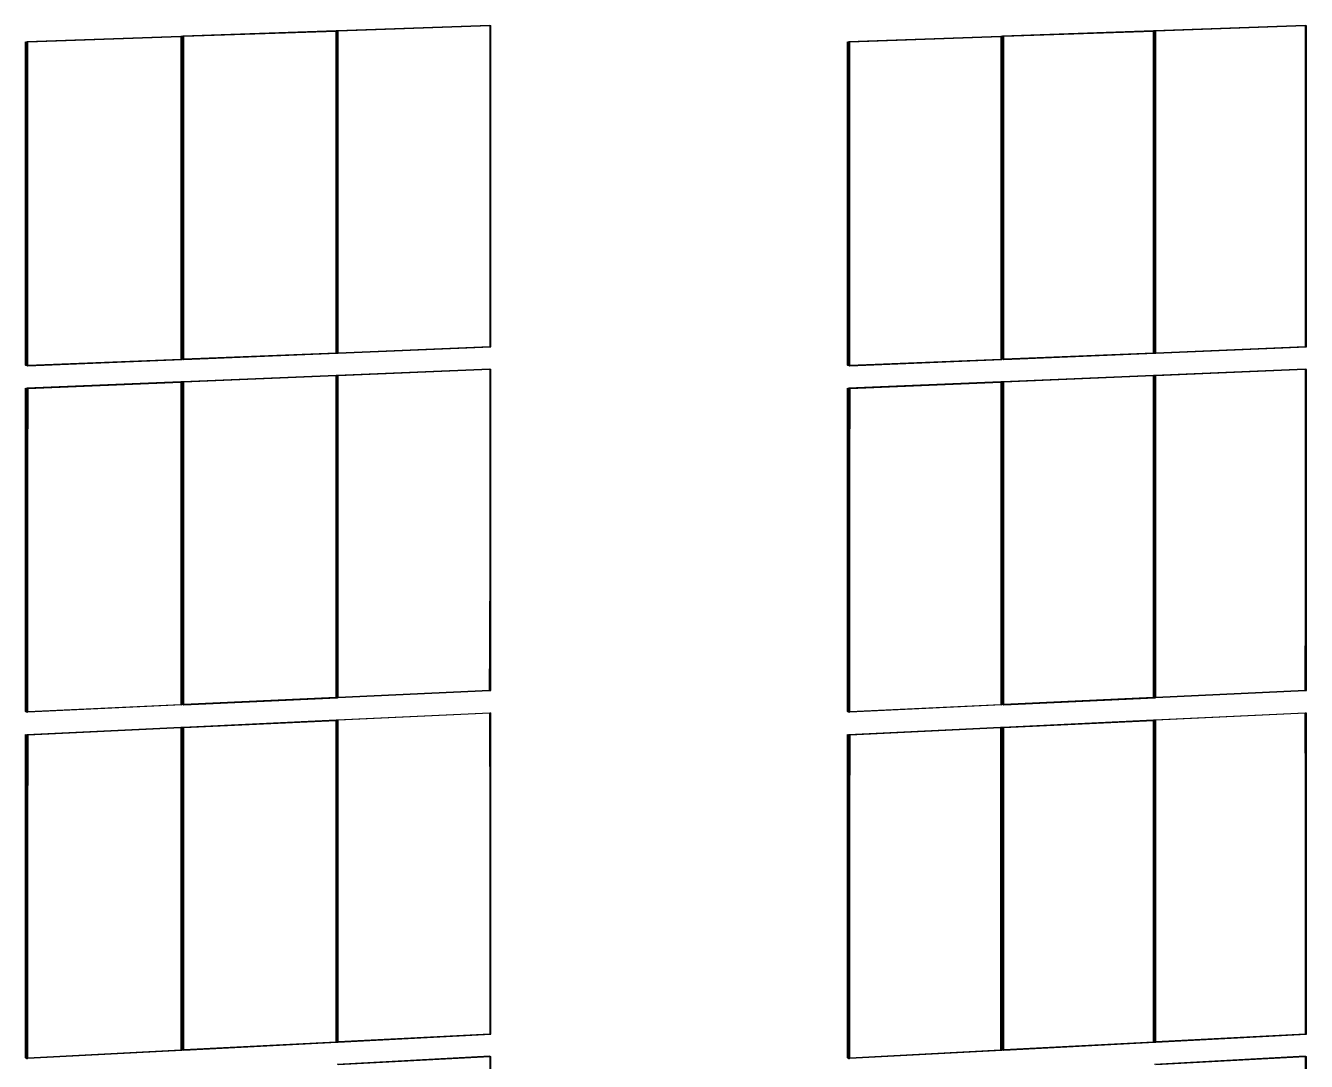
# Model space of a CAD drawing. Header units: inches. Extents: x -3457 to 3579, y -2730 to 2631.
# Drawn here: x -485.8 to -38.7, y -1072.5 to -711.1 of the extents above; entities that cross this region are included whole.
import ezdxf

# ---------------------------------------------------------------- set-up
doc = ezdxf.new("R2010")
doc.units = ezdxf.units.IN
doc.header["$MEASUREMENT"] = 0

msp = doc.modelspace()

# ---------------------------------------------------------------- linework, layer by layer
for p, q in [((-431.6, -714.85), (-485.47, -716.72)), ((-431.6, -714.97), (-485.12, -716.84)), ((-431.32, -714.84), (-431.6, -714.85)), ((-431.6, -714.85), (-431.6, -714.97)), ((-431.6, -714.85), (-431.32, -714.94)), ((-431.32, -714.96), (-431.6, -714.97)), ((-431.6, -714.97), (-431.6, -827.42)), ((-430.94, -714.82), (-431.32, -714.84)), ((-431.32, -714.84), (-430.96, -714.95)), ((-431.32, -714.94), (-431.32, -714.84)), ((-431.32, -714.94), (-431.24, -714.96)), ((-431.32, -714.96), (-431.32, -714.94)), ((-431.32, -827.41), (-431.32, -714.96)), ((-431.24, -714.96), (-431.32, -714.96)), ((-431.24, -827.41), (-431.24, -714.96)), ((-430.94, -714.95), (-430.96, -714.95)), ((-430.96, -827.54), (-430.96, -714.95)), ((-377.45, -712.96), (-430.94, -714.82)), ((-430.94, -714.82), (-430.58, -714.94)), ((-430.94, -714.82), (-430.94, -714.95)), ((-430.58, -714.94), (-430.94, -714.95)), ((-430.94, -714.95), (-430.94, -827.4)), ((-377.45, -713.09), (-430.58, -714.94)), ((-430.58, -827.38), (-430.58, -714.94)), ((-377.36, -712.96), (-377.45, -712.96)), ((-377.45, -713.09), (-377.45, -712.96)), ((-377.45, -712.96), (-377.36, -712.99)), ((-377.36, -713.08), (-377.45, -713.09)), ((-377.45, -825.24), (-377.45, -713.09)), ((-377.08, -712.95), (-377.36, -712.96)), ((-377.36, -712.96), (-377.36, -712.99)), ((-377.36, -712.96), (-377.08, -713.05)), ((-377.36, -712.99), (-377.09, -713.07)), ((-377.36, -712.99), (-377.36, -713.08)), ((-377.09, -713.07), (-377.36, -713.08)), ((-377.36, -713.08), (-377.36, -825.24)), ((-377.08, -713.07), (-377.09, -713.07)), ((-377.09, -825.23), (-377.09, -713.07)), ((-323.78, -711.09), (-377.08, -712.95)), ((-377.08, -712.95), (-376.72, -713.06)), ((-377.08, -712.95), (-377.08, -713.05)), ((-377.08, -713.05), (-377, -713.07)), ((-377.08, -713.05), (-377.08, -713.07)), ((-377.08, -713.07), (-377.08, -825.22)), ((-377, -713.07), (-377.08, -713.07)), ((-376.72, -713.06), (-377, -713.07)), ((-377, -825.22), (-377, -713.07)), ((-323.78, -711.22), (-376.72, -713.06)), ((-376.72, -825.21), (-376.72, -713.06)), ((-323.78, -711.09), (-323.41, -711.21)), ((-323.78, -711.09), (-323.78, -711.22)), ((-323.41, -711.21), (-323.78, -711.22)), ((-323.78, -711.22), (-323.78, -823.08)), ((-323.41, -823.21), (-323.41, -711.21)), ((-145.41, -714.85), (-198.52, -716.72)), ((-145.41, -714.98), (-198.13, -716.84)), ((-145.13, -714.84), (-145.41, -714.85)), ((-145.41, -714.85), (-145.41, -714.98)), ((-145.41, -714.85), (-145.13, -714.93)), ((-145.13, -714.97), (-145.41, -714.98)), ((-145.41, -714.98), (-145.41, -827.42)), ((-144.76, -714.82), (-145.13, -714.84)), ((-145.13, -714.84), (-144.76, -714.94)), ((-145.13, -714.93), (-145.13, -714.84)), ((-145.13, -714.93), (-145.01, -714.96)), ((-145.13, -714.97), (-145.13, -714.93)), ((-145.01, -714.96), (-145.13, -714.97)), ((-145.13, -827.41), (-145.13, -714.97)), ((-145.01, -827.41), (-145.01, -714.96)), ((-92.02, -712.96), (-144.76, -714.82)), ((-144.76, -714.82), (-144.35, -714.94)), ((-144.76, -714.82), (-144.76, -714.94)), ((-144.76, -714.94), (-144.76, -827.4)), ((-144.76, -714.94), (-144.72, -714.95)), ((-144.35, -714.94), (-144.72, -714.95)), ((-144.72, -827.54), (-144.72, -714.95)), ((-92.02, -713.09), (-144.35, -714.94)), ((-144.35, -827.38), (-144.35, -714.94)), ((-91.93, -712.96), (-92.02, -712.96)), ((-92.02, -713.09), (-92.02, -712.96)), ((-92.02, -712.96), (-91.93, -712.98)), ((-92.02, -825.24), (-92.02, -713.09)), ((-91.93, -713.09), (-92.02, -713.09)), ((-91.65, -712.95), (-91.93, -712.96)), ((-91.93, -712.96), (-91.93, -712.98)), ((-91.93, -712.96), (-91.65, -713.03)), ((-91.93, -712.98), (-91.93, -713.09)), ((-91.93, -712.98), (-91.65, -713.06)), ((-91.65, -713.08), (-91.93, -713.09)), ((-91.93, -713.09), (-91.93, -825.24)), ((-39.09, -711.09), (-91.65, -712.95)), ((-91.65, -712.95), (-91.24, -713.06)), ((-91.65, -712.95), (-91.65, -713.03)), ((-91.65, -713.03), (-91.51, -713.07)), ((-91.65, -713.03), (-91.65, -713.06)), ((-91.65, -713.06), (-91.6, -713.07)), ((-91.65, -713.06), (-91.65, -713.08)), ((-91.6, -713.07), (-91.65, -713.08)), ((-91.65, -713.08), (-91.65, -825.22)), ((-91.51, -713.07), (-91.6, -713.07)), ((-91.6, -825.22), (-91.6, -713.07)), ((-91.24, -713.06), (-91.51, -713.07)), ((-91.51, -825.22), (-91.51, -713.07)), ((-39.09, -711.22), (-91.24, -713.06)), ((-91.24, -825.21), (-91.24, -713.06)), ((-39.09, -711.09), (-38.67, -711.21)), ((-39.09, -711.09), (-39.09, -711.22)), ((-38.67, -711.21), (-39.09, -711.22)), ((-39.09, -711.22), (-39.09, -823.08)), ((-38.67, -823.21), (-38.67, -711.21)), ((-485.84, -829.61), (-485.84, -716.73)), ((-485.84, -716.73), (-485.49, -716.85)), ((-485.12, -716.84), (-485.49, -716.85)), ((-485.49, -829.74), (-485.49, -716.85)), ((-485.47, -716.72), (-485.47, -829.59)), ((-485.47, -716.72), (-485.12, -716.84)), ((-485.12, -829.58), (-485.12, -716.84)), ((-198.89, -829.61), (-198.89, -716.73)), ((-198.89, -716.73), (-198.52, -716.84)), ((-198.52, -716.72), (-198.13, -716.84)), ((-198.52, -716.72), (-198.52, -716.84)), ((-198.52, -716.84), (-198.52, -829.59)), ((-198.52, -716.84), (-198.49, -716.85)), ((-198.13, -716.84), (-198.49, -716.85)), ((-198.49, -829.59), (-198.49, -716.85)), ((-198.13, -829.58), (-198.13, -716.84)), ((-430.58, -827.38), (-377.45, -825.24)), ((-430.58, -827.53), (-377.09, -825.37)), ((-377.45, -825.24), (-377.36, -825.24)), ((-377.09, -825.37), (-377.45, -825.24)), ((-377.36, -825.24), (-377.09, -825.23)), ((-377.36, -825.24), (-377.09, -825.34)), ((-377.09, -825.23), (-377.08, -825.22)), ((-377.09, -825.34), (-377.09, -825.23)), ((-377.09, -825.34), (-377, -825.37)), ((-377.09, -825.37), (-377.09, -825.34)), ((-377.09, -825.37), (-377, -825.37)), ((-377.08, -825.22), (-377, -825.22)), ((-377.08, -825.22), (-377, -825.26)), ((-377, -825.22), (-376.72, -825.21)), ((-377, -825.26), (-377, -825.22)), ((-377, -825.26), (-376.72, -825.36)), ((-377, -825.37), (-377, -825.26)), ((-377, -825.37), (-376.72, -825.36)), ((-376.72, -825.21), (-323.78, -823.08)), ((-376.72, -825.36), (-323.41, -823.21)), ((-376.72, -825.36), (-376.72, -825.21)), ((-323.78, -823.08), (-323.41, -823.21)), ((-144.35, -827.38), (-92.02, -825.24)), ((-144.35, -827.53), (-91.6, -825.37)), ((-92.02, -825.24), (-91.93, -825.24)), ((-91.6, -825.37), (-92.02, -825.24)), ((-91.93, -825.24), (-91.65, -825.22)), ((-91.93, -825.24), (-91.6, -825.34)), ((-91.65, -825.22), (-91.6, -825.22)), ((-91.65, -825.22), (-91.6, -825.24)), ((-91.6, -825.22), (-91.51, -825.22)), ((-91.6, -825.24), (-91.6, -825.22)), ((-91.6, -825.34), (-91.6, -825.24)), ((-91.6, -825.24), (-91.51, -825.27)), ((-91.6, -825.37), (-91.6, -825.34)), ((-91.6, -825.34), (-91.51, -825.37)), ((-91.6, -825.37), (-91.51, -825.37)), ((-91.51, -825.22), (-91.24, -825.21)), ((-91.51, -825.27), (-91.51, -825.22)), ((-91.51, -825.27), (-91.24, -825.36)), ((-91.51, -825.37), (-91.51, -825.27)), ((-91.51, -825.37), (-91.24, -825.36)), ((-91.24, -825.21), (-39.09, -823.08)), ((-91.24, -825.36), (-38.67, -823.21)), ((-91.24, -825.36), (-91.24, -825.21)), ((-39.09, -823.08), (-38.67, -823.21)), ((-485.84, -829.61), (-485.47, -829.59)), ((-485.49, -829.74), (-485.84, -829.61)), ((-485.47, -829.59), (-485.12, -829.58)), ((-485.47, -829.59), (-485.12, -829.73)), ((-485.19, -829.73), (-485.12, -829.73)), ((-485.12, -829.58), (-431.6, -827.42)), ((-485.12, -829.73), (-431.24, -827.56)), ((-485.12, -829.73), (-485.12, -829.58)), ((-431.6, -827.42), (-431.24, -827.56)), ((-431.32, -827.41), (-431.24, -827.41)), ((-430.96, -827.54), (-431.32, -827.41)), ((-431.24, -827.41), (-430.94, -827.4)), ((-431.24, -827.56), (-431.24, -827.41)), ((-430.94, -827.4), (-430.58, -827.38)), ((-430.94, -827.4), (-430.58, -827.53)), ((-430.65, -827.53), (-430.58, -827.53)), ((-430.58, -827.53), (-430.58, -827.38)), ((-323.79, -830.96), (-377.09, -833.13)), ((-323.79, -831.11), (-376.72, -833.26)), ((-323.79, -830.96), (-323.41, -831.1)), ((-323.79, -830.96), (-323.79, -831.11)), ((-323.41, -831.1), (-323.79, -831.11)), ((-323.79, -927.93), (-323.41, -831.1)), ((-323.79, -831.11), (-323.79, -927.93)), ((-323.41, -943.1), (-323.41, -831.1)), ((-198.89, -829.61), (-198.52, -829.59)), ((-198.49, -829.74), (-198.89, -829.61)), ((-198.52, -829.59), (-198.49, -829.59)), ((-198.52, -829.59), (-198.49, -829.6)), ((-198.49, -829.59), (-198.13, -829.58)), ((-198.49, -829.6), (-198.49, -829.59)), ((-198.49, -829.6), (-198.13, -829.73)), ((-198.49, -829.74), (-198.49, -829.6)), ((-198.19, -829.73), (-198.13, -829.73)), ((-198.13, -829.58), (-145.41, -827.42)), ((-198.13, -829.73), (-145.01, -827.56)), ((-198.13, -829.73), (-198.13, -829.58)), ((-145.41, -827.42), (-145.01, -827.56)), ((-145.13, -827.41), (-145.01, -827.41)), ((-144.72, -827.54), (-145.13, -827.41)), ((-145.01, -827.41), (-144.76, -827.4)), ((-145.01, -827.56), (-145.01, -827.41)), ((-144.76, -827.4), (-144.35, -827.38)), ((-144.76, -827.4), (-144.35, -827.53)), ((-144.42, -827.53), (-144.35, -827.53)), ((-144.35, -827.53), (-144.35, -827.38)), ((-39.1, -830.96), (-91.65, -833.13)), ((-39.1, -831.11), (-91.24, -833.26)), ((-39.1, -830.96), (-38.68, -831.1)), ((-39.1, -830.96), (-39.1, -831.11)), ((-38.68, -831.1), (-39.1, -831.11)), ((-39.1, -941.26), (-38.68, -831.1)), ((-39.1, -831.11), (-39.1, -941.26)), ((-38.68, -943.1), (-38.68, -831.1)), ((-431.61, -835.35), (-485.47, -837.54)), ((-485.12, -837.68), (-431.61, -835.5)), ((-431.32, -835.34), (-431.61, -835.35)), ((-431.61, -835.35), (-431.61, -835.5)), ((-431.61, -835.35), (-431.32, -835.46)), ((-431.61, -835.5), (-431.32, -835.49)), ((-431.61, -835.5), (-431.61, -947.93)), ((-430.95, -835.32), (-431.32, -835.34)), ((-431.32, -835.34), (-430.96, -835.47)), ((-431.32, -835.46), (-431.32, -835.34)), ((-431.32, -835.46), (-431.25, -835.48)), ((-431.32, -835.49), (-431.32, -835.46)), ((-431.32, -835.49), (-431.25, -835.48)), ((-431.32, -947.91), (-431.32, -835.49)), ((-431.25, -835.48), (-430.96, -835.47)), ((-431.25, -947.91), (-431.25, -835.48)), ((-430.96, -835.47), (-430.95, -835.47)), ((-430.96, -948.06), (-430.96, -835.47)), ((-377.46, -833.14), (-430.95, -835.32)), ((-430.95, -835.32), (-430.59, -835.46)), ((-430.95, -835.32), (-430.95, -835.47)), ((-430.95, -835.47), (-430.59, -835.46)), ((-430.95, -835.47), (-430.95, -947.89)), ((-377.46, -833.29), (-430.59, -835.46)), ((-430.59, -947.88), (-430.59, -835.46)), ((-377.37, -833.14), (-377.46, -833.14)), ((-377.46, -833.29), (-377.46, -833.14)), ((-377.46, -833.14), (-377.37, -833.18)), ((-377.46, -945.42), (-377.46, -833.29)), ((-377.37, -833.29), (-377.46, -833.29)), ((-377.09, -833.13), (-377.37, -833.14)), ((-377.37, -833.14), (-377.09, -833.24)), ((-377.37, -833.14), (-377.37, -833.18)), ((-377.37, -833.18), (-377.09, -833.28)), ((-377.37, -833.18), (-377.37, -833.29)), ((-377.09, -833.28), (-377.37, -833.29)), ((-377.37, -833.29), (-377.37, -945.42)), ((-377.09, -833.13), (-376.72, -833.26)), ((-377.09, -833.13), (-377.09, -833.24)), ((-377.09, -833.24), (-377, -833.28)), ((-377.09, -833.24), (-377.09, -833.28)), ((-377.09, -833.28), (-377.09, -945.41)), ((-377, -833.28), (-377.09, -833.28)), ((-377.09, -833.28), (-377.09, -833.28)), ((-377.09, -945.41), (-377.09, -833.28)), ((-376.72, -833.26), (-377, -833.28)), ((-377, -945.57), (-377, -833.28)), ((-376.72, -945.39), (-376.72, -833.26)), ((-145.41, -835.35), (-198.53, -837.54)), ((-198.13, -837.68), (-145.41, -835.5)), ((-145.13, -835.34), (-145.41, -835.35)), ((-145.41, -835.35), (-145.41, -835.5)), ((-145.41, -835.35), (-145.13, -835.44)), ((-145.41, -835.5), (-145.13, -835.49)), ((-145.41, -835.5), (-145.41, -947.93)), ((-144.76, -835.32), (-145.13, -835.34)), ((-145.13, -835.34), (-144.76, -835.46)), ((-145.13, -835.44), (-145.13, -835.34)), ((-145.13, -835.44), (-145.01, -835.48)), ((-145.13, -835.49), (-145.13, -835.44)), ((-145.13, -835.49), (-145.01, -835.48)), ((-145.13, -947.91), (-145.13, -835.49)), ((-145.01, -835.48), (-144.76, -835.47)), ((-145.01, -947.91), (-145.01, -835.48)), ((-92.02, -833.14), (-144.76, -835.32)), ((-144.76, -835.32), (-144.36, -835.46)), ((-144.76, -835.32), (-144.76, -835.46)), ((-144.76, -835.46), (-144.72, -835.47)), ((-144.76, -835.46), (-144.76, -835.47)), ((-144.76, -835.47), (-144.76, -947.89)), ((-144.76, -835.47), (-144.72, -835.47)), ((-144.72, -835.47), (-144.36, -835.46)), ((-144.72, -948.06), (-144.72, -835.47)), ((-92.02, -833.3), (-144.36, -835.46)), ((-144.36, -947.88), (-144.36, -835.46)), ((-91.93, -833.14), (-92.02, -833.14)), ((-92.02, -833.3), (-92.02, -833.14)), ((-92.02, -833.14), (-91.93, -833.17)), ((-91.93, -833.29), (-92.02, -833.3)), ((-92.02, -945.42), (-92.02, -833.3)), ((-91.65, -833.13), (-91.93, -833.14)), ((-91.93, -833.14), (-91.65, -833.23)), ((-91.93, -833.14), (-91.93, -833.17)), ((-91.93, -833.17), (-91.93, -833.29)), ((-91.93, -833.17), (-91.65, -833.26)), ((-91.65, -833.28), (-91.93, -833.29)), ((-91.93, -833.29), (-91.93, -945.42)), ((-91.65, -833.13), (-91.24, -833.26)), ((-91.65, -833.13), (-91.65, -833.23)), ((-91.65, -833.23), (-91.52, -833.28)), ((-91.65, -833.23), (-91.65, -833.26)), ((-91.65, -833.26), (-91.6, -833.28)), ((-91.65, -833.26), (-91.65, -833.28)), ((-91.65, -833.28), (-91.65, -945.41)), ((-91.6, -833.28), (-91.65, -833.28)), ((-91.52, -833.28), (-91.6, -833.28)), ((-91.6, -945.41), (-91.6, -833.28)), ((-91.24, -833.26), (-91.52, -833.28)), ((-91.52, -945.57), (-91.52, -833.28)), ((-91.24, -945.39), (-91.24, -833.26)), ((-485.84, -950.43), (-485.84, -837.56)), ((-485.84, -837.56), (-485.49, -837.69)), ((-485.47, -837.69), (-485.49, -837.69)), ((-485.48, -840.94), (-485.49, -837.69)), ((-485.49, -844.19), (-485.49, -837.69)), ((-485.48, -840.94), (-485.47, -837.69)), ((-485.47, -837.54), (-485.12, -837.68)), ((-485.47, -837.54), (-485.47, -837.69)), ((-485.12, -837.68), (-485.47, -837.69)), ((-485.47, -837.69), (-485.47, -844.34)), ((-485.12, -837.68), (-485.31, -894.13)), ((-485.12, -950.4), (-485.12, -837.68)), ((-198.9, -950.43), (-198.53, -837.54)), ((-198.9, -950.43), (-198.9, -837.56)), ((-198.9, -837.56), (-198.5, -837.69)), ((-198.53, -837.54), (-198.53, -950.41)), ((-198.53, -837.54), (-198.13, -837.68)), ((-198.13, -837.68), (-198.5, -837.69)), ((-198.31, -894.13), (-198.5, -837.69)), ((-198.5, -950.41), (-198.5, -837.69)), ((-198.13, -837.68), (-198.31, -894.13)), ((-198.13, -950.39), (-198.13, -837.68)), ((-485.84, -950.43), (-485.49, -844.19)), ((-485.49, -844.19), (-485.48, -840.94)), ((-485.49, -950.41), (-485.49, -844.19)), ((-485.47, -844.34), (-485.48, -840.94)), ((-485.31, -894.13), (-485.47, -844.34)), ((-485.47, -844.34), (-485.47, -943.93)), ((-485.31, -894.13), (-485.47, -943.93)), ((-485.12, -950.4), (-485.31, -894.13)), ((-198.31, -894.13), (-198.5, -950.41)), ((-198.13, -950.39), (-198.31, -894.13)), ((-323.85, -942.95), (-323.79, -927.93)), ((-323.79, -927.93), (-323.79, -942.95)), ((-376.72, -945.39), (-323.85, -942.95)), ((-376.72, -945.56), (-323.85, -943.12)), ((-323.85, -943.12), (-323.85, -942.95)), ((-323.85, -942.95), (-323.79, -942.95)), ((-323.85, -943.12), (-323.41, -943.1)), ((-323.79, -942.95), (-323.41, -943.1)), ((-91.24, -945.39), (-39.1, -942.95)), ((-91.24, -945.56), (-39.1, -943.12)), ((-39.1, -941.26), (-39.1, -942.95)), ((-39.1, -942.95), (-39.1, -941.26)), ((-39.1, -942.95), (-38.68, -943.1)), ((-39.1, -943.12), (-39.1, -942.95)), ((-39.1, -942.95), (-39.1, -942.95)), ((-39.1, -943.12), (-38.68, -943.1)), ((-485.47, -943.93), (-485.49, -950.41)), ((-485.47, -943.93), (-485.47, -950.41)), ((-485.12, -950.4), (-431.61, -947.93)), ((-431.61, -947.93), (-431.25, -948.08)), ((-431.32, -947.91), (-431.25, -947.91)), ((-430.96, -948.06), (-431.32, -947.91)), ((-431.25, -947.91), (-430.95, -947.89)), ((-431.25, -948.08), (-431.25, -947.91)), ((-430.95, -947.89), (-430.59, -947.88)), ((-430.95, -947.89), (-430.59, -948.05)), ((-430.59, -947.88), (-377.46, -945.42)), ((-430.59, -948.05), (-377.09, -945.58)), ((-430.59, -948.05), (-430.59, -947.88)), ((-377.46, -945.42), (-377.37, -945.42)), ((-377.09, -945.58), (-377.46, -945.42)), ((-377.37, -945.42), (-377.09, -945.41)), ((-377.37, -945.42), (-377, -945.57)), ((-377.09, -945.41), (-376.72, -945.39)), ((-377.09, -945.41), (-376.72, -945.56)), ((-377.09, -945.41), (-377.09, -945.41)), ((-377.09, -945.58), (-377.09, -945.41)), ((-377.09, -945.58), (-377, -945.57)), ((-376.79, -945.56), (-376.72, -945.56)), ((-376.72, -945.56), (-376.72, -945.39)), ((-198.13, -950.39), (-145.41, -947.93)), ((-145.41, -947.93), (-145.01, -948.08)), ((-145.13, -947.91), (-145.01, -947.91)), ((-144.72, -948.06), (-145.13, -947.91)), ((-145.01, -947.91), (-144.76, -947.89)), ((-145.01, -948.08), (-145.01, -947.91)), ((-144.76, -947.89), (-144.36, -947.88)), ((-144.76, -947.89), (-144.36, -948.05)), ((-144.36, -947.88), (-92.02, -945.42)), ((-144.36, -948.05), (-91.6, -945.58)), ((-144.36, -948.05), (-144.36, -947.88)), ((-92.02, -945.42), (-91.93, -945.42)), ((-91.6, -945.58), (-92.02, -945.42)), ((-91.93, -945.42), (-91.65, -945.41)), ((-91.93, -945.42), (-91.52, -945.57)), ((-91.65, -945.41), (-91.6, -945.41)), ((-91.65, -945.41), (-91.6, -945.43)), ((-91.6, -945.41), (-91.24, -945.39)), ((-91.6, -945.43), (-91.6, -945.41)), ((-91.6, -945.58), (-91.6, -945.43)), ((-91.6, -945.43), (-91.24, -945.56)), ((-91.6, -945.58), (-91.52, -945.57)), ((-91.31, -945.56), (-91.24, -945.56)), ((-91.24, -945.56), (-91.24, -945.39)), ((-485.84, -950.43), (-485.49, -950.41)), ((-485.49, -950.58), (-485.84, -950.43)), ((-485.49, -950.41), (-485.47, -950.41)), ((-485.49, -950.58), (-485.49, -950.41)), ((-485.19, -950.57), (-485.49, -950.58)), ((-485.47, -950.41), (-485.12, -950.4)), ((-485.47, -950.41), (-485.12, -950.57)), ((-485.12, -950.57), (-485.19, -950.57)), ((-431.25, -948.08), (-485.12, -950.57)), ((-485.12, -950.57), (-485.12, -950.4)), ((-430.65, -948.05), (-430.59, -948.05)), ((-377.09, -953.31), (-323.79, -950.83)), ((-323.79, -951), (-376.72, -953.47)), ((-323.79, -950.83), (-323.41, -950.98)), ((-323.79, -950.83), (-323.79, -951)), ((-323.41, -950.98), (-323.79, -951)), ((-323.79, -951), (-323.79, -1062.82)), ((-323.41, -1062.99), (-323.79, -951)), ((-323.41, -1062.99), (-323.41, -950.98)), ((-198.9, -950.43), (-198.53, -950.41)), ((-198.5, -950.58), (-198.9, -950.43)), ((-198.53, -950.41), (-198.5, -950.41)), ((-198.53, -950.41), (-198.5, -950.42)), ((-198.5, -950.41), (-198.13, -950.39)), ((-198.5, -950.42), (-198.5, -950.41)), ((-198.5, -950.42), (-198.13, -950.57)), ((-198.5, -950.58), (-198.5, -950.42)), ((-198.2, -950.57), (-198.5, -950.58)), ((-198.13, -950.57), (-198.2, -950.57)), ((-145.01, -948.08), (-198.13, -950.57)), ((-198.13, -950.57), (-198.13, -950.39)), ((-144.42, -948.05), (-144.36, -948.05)), ((-91.66, -953.31), (-39.1, -950.83)), ((-39.1, -951), (-91.24, -953.47)), ((-39.1, -950.83), (-38.68, -950.98)), ((-39.1, -950.83), (-39.1, -951)), ((-38.68, -950.98), (-39.1, -951)), ((-39.1, -951), (-39.1, -1062.82)), ((-38.68, -1062.99), (-39.1, -951)), ((-38.68, -1062.99), (-38.68, -950.98)), ((-485.47, -958.36), (-431.61, -955.85)), ((-485.12, -958.51), (-431.61, -956.02)), ((-431.61, -955.85), (-431.32, -955.84)), ((-431.61, -955.85), (-431.61, -956.02)), ((-431.61, -955.85), (-431.32, -955.98)), ((-431.61, -956.02), (-431.32, -956.01)), ((-431.61, -956.02), (-431.61, -1068.43)), ((-431.32, -955.84), (-430.95, -955.82)), ((-431.32, -955.84), (-430.96, -955.99)), ((-431.32, -955.98), (-431.32, -955.84)), ((-431.32, -955.98), (-431.25, -956.01)), ((-431.32, -956.01), (-431.32, -955.98)), ((-431.32, -1068.41), (-431.32, -956.01)), ((-431.32, -956.01), (-431.25, -956.01)), ((-431.25, -956.01), (-430.96, -955.99)), ((-430.96, -1005.23), (-431.25, -956.01)), ((-431.25, -1068.41), (-431.25, -956.01)), ((-430.96, -1005.23), (-430.96, -955.99)), ((-430.96, -955.99), (-430.95, -955.99)), ((-430.95, -955.82), (-377.46, -953.33)), ((-430.95, -955.82), (-430.59, -955.98)), ((-430.95, -955.82), (-430.95, -955.99)), ((-430.59, -955.98), (-430.95, -955.99)), ((-430.95, -955.99), (-430.95, -1007.3)), ((-430.59, -955.98), (-377.46, -953.5)), ((-430.59, -1068.37), (-430.59, -955.98)), ((-377.46, -953.33), (-377.37, -953.33)), ((-377.46, -953.5), (-377.46, -953.33)), ((-377.46, -953.33), (-377.37, -953.37)), ((-377.46, -1065.61), (-377.46, -953.5)), ((-377.46, -953.5), (-377.37, -953.5)), ((-377.37, -953.33), (-377.09, -953.31)), ((-377.37, -953.33), (-377.09, -953.44)), ((-377.37, -953.33), (-377.37, -953.37)), ((-377.37, -953.37), (-377.09, -953.48)), ((-377.37, -953.37), (-377.37, -953.5)), ((-377.37, -953.5), (-377.09, -953.48)), ((-377.37, -953.5), (-377.37, -1065.6)), ((-377.09, -953.31), (-376.72, -953.47)), ((-377.09, -953.31), (-377.09, -953.44)), ((-377.09, -953.44), (-377, -953.48)), ((-377.09, -953.44), (-377.09, -953.48)), ((-377, -953.48), (-377.09, -953.48)), ((-377.09, -953.48), (-377.09, -953.48)), ((-377.09, -1065.59), (-377.09, -953.48)), ((-377.09, -953.48), (-377.09, -1065.59)), ((-376.72, -953.47), (-377, -953.48)), ((-377, -1065.78), (-377, -953.48)), ((-376.72, -1065.57), (-376.72, -953.47)), ((-198.53, -958.36), (-145.42, -955.85)), ((-198.13, -958.51), (-145.42, -956.03)), ((-145.42, -955.85), (-145.13, -955.84)), ((-145.42, -955.85), (-145.42, -956.03)), ((-145.42, -955.85), (-145.13, -955.96)), ((-145.42, -956.03), (-145.13, -956.01)), ((-145.42, -956.03), (-145.42, -1068.43)), ((-145.13, -955.84), (-144.76, -955.82)), ((-145.13, -955.96), (-145.13, -955.84)), ((-145.13, -955.84), (-144.76, -955.98)), ((-145.13, -955.96), (-145.01, -956.01)), ((-145.13, -956.01), (-145.13, -955.96)), ((-145.13, -1068.41), (-145.13, -956.01)), ((-145.13, -956.01), (-145.01, -956.01)), ((-145.01, -956.01), (-144.76, -955.99)), ((-145.01, -1068.41), (-145.01, -956.01)), ((-144.76, -998.47), (-145.01, -956.01)), ((-144.76, -955.82), (-92.02, -953.33)), ((-144.76, -955.82), (-144.36, -955.98)), ((-144.76, -955.82), (-144.76, -955.98)), ((-144.76, -955.98), (-144.72, -955.99)), ((-144.76, -955.98), (-144.76, -955.99)), ((-144.76, -955.99), (-144.72, -955.99)), ((-144.76, -955.99), (-144.76, -998.47)), ((-144.36, -955.98), (-144.72, -955.99)), ((-144.72, -1005.23), (-144.72, -955.99)), ((-144.36, -955.98), (-92.02, -953.5)), ((-144.36, -1068.37), (-144.36, -955.98)), ((-92.02, -953.33), (-91.93, -953.33)), ((-92.02, -953.5), (-92.02, -953.33)), ((-92.02, -953.33), (-91.93, -953.36)), ((-92.02, -1065.61), (-92.02, -953.5)), ((-92.02, -953.5), (-91.93, -953.5)), ((-91.93, -953.33), (-91.66, -953.31)), ((-91.93, -953.33), (-91.66, -953.43)), ((-91.93, -953.33), (-91.93, -953.36)), ((-91.93, -953.36), (-91.66, -953.46)), ((-91.93, -953.36), (-91.93, -953.5)), ((-91.93, -953.5), (-91.66, -953.48)), ((-91.93, -953.5), (-91.93, -1065.6)), ((-91.66, -953.31), (-91.24, -953.47)), ((-91.66, -953.31), (-91.66, -953.43)), ((-91.66, -953.43), (-91.52, -953.48)), ((-91.66, -953.43), (-91.66, -953.46)), ((-91.66, -953.46), (-91.61, -953.48)), ((-91.66, -953.46), (-91.66, -953.48)), ((-91.66, -953.48), (-91.66, -1065.59)), ((-91.66, -953.48), (-91.61, -953.48)), ((-91.52, -953.48), (-91.61, -953.48)), ((-91.61, -1065.59), (-91.61, -953.48)), ((-91.24, -953.47), (-91.52, -953.48)), ((-91.52, -1065.78), (-91.52, -953.48)), ((-91.24, -1065.57), (-91.24, -953.47)), ((-485.85, -958.38), (-485.49, -958.53)), ((-485.85, -1071.25), (-485.85, -958.38)), ((-485.49, -958.53), (-485.47, -958.53)), ((-485.49, -965.01), (-485.49, -958.53)), ((-485.49, -965.01), (-485.47, -958.53)), ((-485.47, -958.36), (-485.12, -958.51)), ((-485.47, -958.36), (-485.47, -958.53)), ((-485.47, -958.53), (-485.12, -958.51)), ((-485.12, -958.51), (-485.47, -1064.77)), ((-485.47, -958.53), (-485.47, -1064.77)), ((-485.12, -1071.21), (-485.12, -958.51)), ((-198.9, -1071.25), (-198.9, -958.38)), ((-198.9, -958.38), (-198.53, -958.52)), ((-198.9, -1071.25), (-198.53, -958.52)), ((-198.53, -958.36), (-198.13, -958.51)), ((-198.53, -958.36), (-198.53, -958.52)), ((-198.53, -958.52), (-198.5, -958.53)), ((-198.53, -958.52), (-198.53, -1071.23)), ((-198.5, -958.53), (-198.13, -958.51)), ((-198.13, -958.51), (-198.5, -1071.23)), ((-198.5, -1071.23), (-198.5, -958.53)), ((-198.13, -1071.21), (-198.13, -958.51)), ((-485.85, -1071.25), (-485.49, -965.01)), ((-485.49, -1071.23), (-485.49, -965.01)), ((-144.72, -1005.23), (-144.76, -998.47)), ((-144.76, -998.47), (-144.76, -1068.39)), ((-430.95, -1007.3), (-430.96, -1005.23)), ((-430.96, -1068.58), (-430.96, -1005.23)), ((-144.36, -1068.37), (-144.72, -1005.23)), ((-144.72, -1068.58), (-144.72, -1005.23)), ((-430.95, -1007.3), (-430.95, -1068.39)), ((-430.59, -1068.37), (-430.95, -1007.3)), ((-376.72, -1065.57), (-323.79, -1062.82)), ((-376.72, -1065.76), (-323.41, -1062.99)), ((-323.79, -1062.82), (-323.41, -1062.99)), ((-91.24, -1065.57), (-39.1, -1062.82)), ((-91.24, -1065.76), (-38.68, -1062.99)), ((-39.1, -1062.82), (-38.68, -1062.99)), ((-485.47, -1064.77), (-485.49, -1071.23)), ((-485.47, -1064.77), (-485.47, -1071.23)), ((-485.12, -1071.21), (-431.61, -1068.43)), ((-485.12, -1071.4), (-431.25, -1068.6)), ((-431.61, -1068.43), (-431.25, -1068.6)), ((-431.32, -1068.41), (-431.25, -1068.41)), ((-430.96, -1068.58), (-431.32, -1068.41)), ((-431.25, -1068.41), (-430.95, -1068.39)), ((-431.25, -1068.6), (-431.25, -1068.41)), ((-430.95, -1068.39), (-430.59, -1068.37)), ((-430.95, -1068.39), (-430.59, -1068.57)), ((-430.66, -1068.57), (-430.59, -1068.57)), ((-430.59, -1068.37), (-377.46, -1065.61)), ((-430.59, -1068.57), (-377.09, -1065.78)), ((-430.59, -1068.57), (-430.59, -1068.37)), ((-377.46, -1065.61), (-377.37, -1065.6)), ((-377.09, -1065.78), (-377.46, -1065.61)), ((-377.37, -1065.6), (-377.09, -1065.59)), ((-377.37, -1065.6), (-377.09, -1065.73)), ((-377.09, -1065.59), (-376.72, -1065.57)), ((-377.09, -1065.59), (-376.72, -1065.76)), ((-377.09, -1065.59), (-377.09, -1065.59)), ((-377.09, -1065.73), (-377.09, -1065.59)), ((-377.09, -1065.78), (-377.09, -1065.73)), ((-377.09, -1065.73), (-377, -1065.78)), ((-377.09, -1065.78), (-377, -1065.78)), ((-376.79, -1065.76), (-376.72, -1065.76)), ((-376.72, -1065.76), (-376.72, -1065.57)), ((-198.13, -1071.21), (-145.42, -1068.43)), ((-198.13, -1071.4), (-145.01, -1068.6)), ((-145.42, -1068.43), (-145.01, -1068.6)), ((-145.13, -1068.41), (-145.01, -1068.41)), ((-144.72, -1068.58), (-145.13, -1068.41)), ((-145.01, -1068.41), (-144.76, -1068.39)), ((-145.01, -1068.6), (-145.01, -1068.41)), ((-144.76, -1068.39), (-144.36, -1068.37)), ((-144.76, -1068.39), (-144.36, -1068.57)), ((-144.43, -1068.57), (-144.36, -1068.57)), ((-144.36, -1068.37), (-92.02, -1065.61)), ((-144.36, -1068.57), (-91.61, -1065.78)), ((-144.36, -1068.57), (-144.36, -1068.37)), ((-92.02, -1065.61), (-91.93, -1065.6)), ((-91.61, -1065.78), (-92.02, -1065.61)), ((-91.93, -1065.6), (-91.66, -1065.59)), ((-91.93, -1065.6), (-91.61, -1065.74)), ((-91.66, -1065.59), (-91.61, -1065.61)), ((-91.66, -1065.59), (-91.61, -1065.59)), ((-91.61, -1065.59), (-91.24, -1065.57)), ((-91.61, -1065.61), (-91.61, -1065.59)), ((-91.61, -1065.61), (-91.24, -1065.76)), ((-91.61, -1065.74), (-91.61, -1065.61)), ((-91.61, -1065.74), (-91.52, -1065.78)), ((-91.61, -1065.78), (-91.61, -1065.74)), ((-91.61, -1065.78), (-91.52, -1065.78)), ((-91.31, -1065.76), (-91.24, -1065.76)), ((-91.24, -1065.76), (-91.24, -1065.57)), ((-485.85, -1071.25), (-485.49, -1071.23)), ((-485.49, -1071.42), (-485.85, -1071.25)), ((-485.49, -1071.23), (-485.47, -1071.23)), ((-485.49, -1071.42), (-485.49, -1071.23)), ((-485.49, -1071.42), (-485.19, -1071.41)), ((-485.47, -1071.23), (-485.12, -1071.21)), ((-485.47, -1071.23), (-485.12, -1071.4)), ((-485.19, -1071.41), (-485.12, -1071.4)), ((-485.12, -1071.4), (-485.12, -1071.21)), ((-323.79, -1070.7), (-377.09, -1073.5)), ((-323.79, -1070.89), (-376.72, -1073.67)), ((-323.79, -1070.7), (-323.42, -1070.87)), ((-323.79, -1070.7), (-323.79, -1070.89)), ((-323.42, -1070.87), (-323.79, -1070.89)), ((-323.79, -1070.89), (-323.79, -1182.69)), ((-323.42, -1182.88), (-323.42, -1070.87)), ((-198.9, -1071.25), (-198.53, -1071.23)), ((-198.5, -1071.42), (-198.9, -1071.25)), ((-198.53, -1071.23), (-198.5, -1071.24)), ((-198.53, -1071.23), (-198.5, -1071.23)), ((-198.5, -1071.23), (-198.13, -1071.21)), ((-198.5, -1071.24), (-198.5, -1071.23)), ((-198.5, -1071.42), (-198.5, -1071.24)), ((-198.5, -1071.24), (-198.13, -1071.4)), ((-198.5, -1071.42), (-198.2, -1071.41)), ((-198.2, -1071.41), (-198.13, -1071.4)), ((-198.13, -1071.4), (-198.13, -1071.21)), ((-39.1, -1070.7), (-91.66, -1073.5)), ((-39.1, -1070.9), (-91.24, -1073.67)), ((-39.1, -1070.7), (-38.68, -1070.87)), ((-39.1, -1070.7), (-39.1, -1070.9)), ((-38.68, -1070.87), (-39.1, -1070.9)), ((-39.1, -1070.9), (-39.1, -1182.69)), ((-38.68, -1182.88), (-38.68, -1070.87))]:
    msp.add_line(p, q)

doc.saveas('drawing.dxf')
